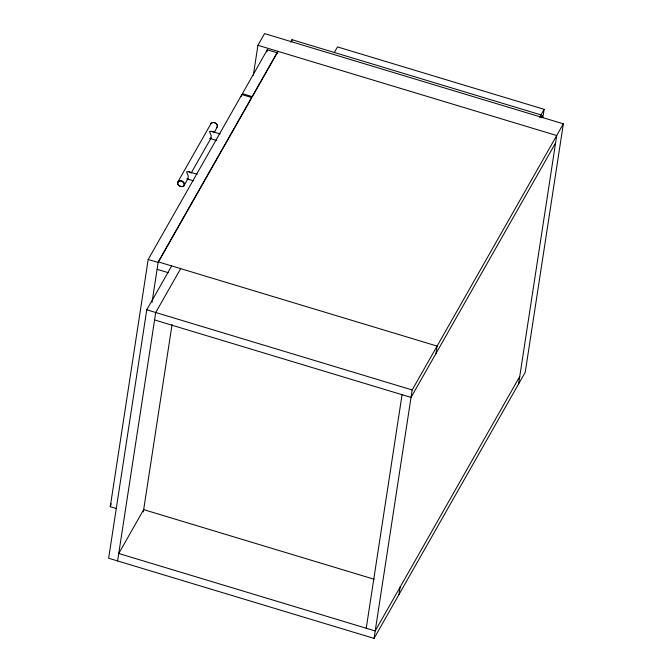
<?xml version="1.0" encoding="UTF-8"?>
<svg xmlns="http://www.w3.org/2000/svg" width="672" height="672" viewBox="0 0 672 672"><rect width="100%" height="100%" fill="white"/><g stroke="black" fill="none" stroke-linecap="round" stroke-linejoin="round"><path stroke-width="1.01" d="M116.231 508.494L110.258 506.688L148.184 259.484L241.878 94.55L251.84 97.558L158.138 262.492L148.184 259.484M171.679 265.936L146.765 309.8L108.646 558.239L374.06 638.4L525.235 372.28L563.354 123.833L264.575 33.6L257.93 45.301L253.327 75.314M152.023 302.392L158.239 261.87L277.855 51.316L277.57 53.18M117.608 560.952L155.728 312.505L180.642 268.64M143.321 511.904L172.066 324.542M266.986 51.87L267.296 49.804L277.259 52.811L252.336 96.676L242.382 93.668L267.296 49.804M291.682 41.773L292.001 39.707L540.977 114.895L540.574 117.516M366.24 628.236L402.066 394.708M374.06 638.4L412.171 389.962L563.354 123.833M398.975 594.535L400.126 587.076M435.952 353.548L437.094 346.088L158.239 261.87M542.102 117.608L542.413 115.542L541.153 117.768M542.867 117.608L544.144 109.326L337.487 46.914L334.32 52.483M518.591 383.972L556.71 135.534L257.93 45.301M241.24 96.524L241.878 94.55M110.258 506.688L111.224 503.723M178.273 181.222L211.235 123.194M183.834 185.934A3.679 2.839 29.6 0 0 181.482 180.709A3.679 2.839 29.6 0 0 177.836 184.136A3.679 2.839 29.6 0 0 183.834 185.934L187.95 178.676M191.041 173.242L211.134 137.878M214.225 132.443L216.796 127.907A3.704 2.864 29.6 0 0 215.368 123.026A3.704 2.864 29.6 0 0 210.546 124.505M290.657 42.059L292.001 39.707M143.674 509.628L118.751 553.493L375.203 630.949L519.733 376.522M539.641 117.256L544.144 109.326M555.568 142.985L411.029 397.412L154.585 319.956M220.114 133.904L211.705 131.359L209.446 131.477L211.226 135.601L210.781 138.499L209.773 138.432L216.317 140.406M197.173 174.283L188.765 171.746L186.505 171.856L188.286 175.988L187.841 178.886L186.833 178.811L193.368 180.785M157.097 269.329L168.134 272.656M146.765 309.8L412.171 389.962M143.338 509.527L374.102 579.222M211.705 131.359L213.234 132.056M188.765 171.746L190.294 172.444M178.021 184.279A3.284 2.537 29.6 0 1 178.416 181.709M178.055 184.288A3.259 2.512 29.6 0 0 182.12 186.497A3.284 2.537 29.6 0 0 183.784 183.33A3.259 2.512 29.6 0 0 181.306 181.272A3.259 2.512 29.6 0 0 178.45 181.751M211.68 123.228A3.259 2.512 29.6 0 1 212.948 122.632M214.544 122.749A3.259 2.512 29.6 0 1 217.006 124.841A3.284 2.537 29.6 0 1 216.611 127.403"/></g></svg>
